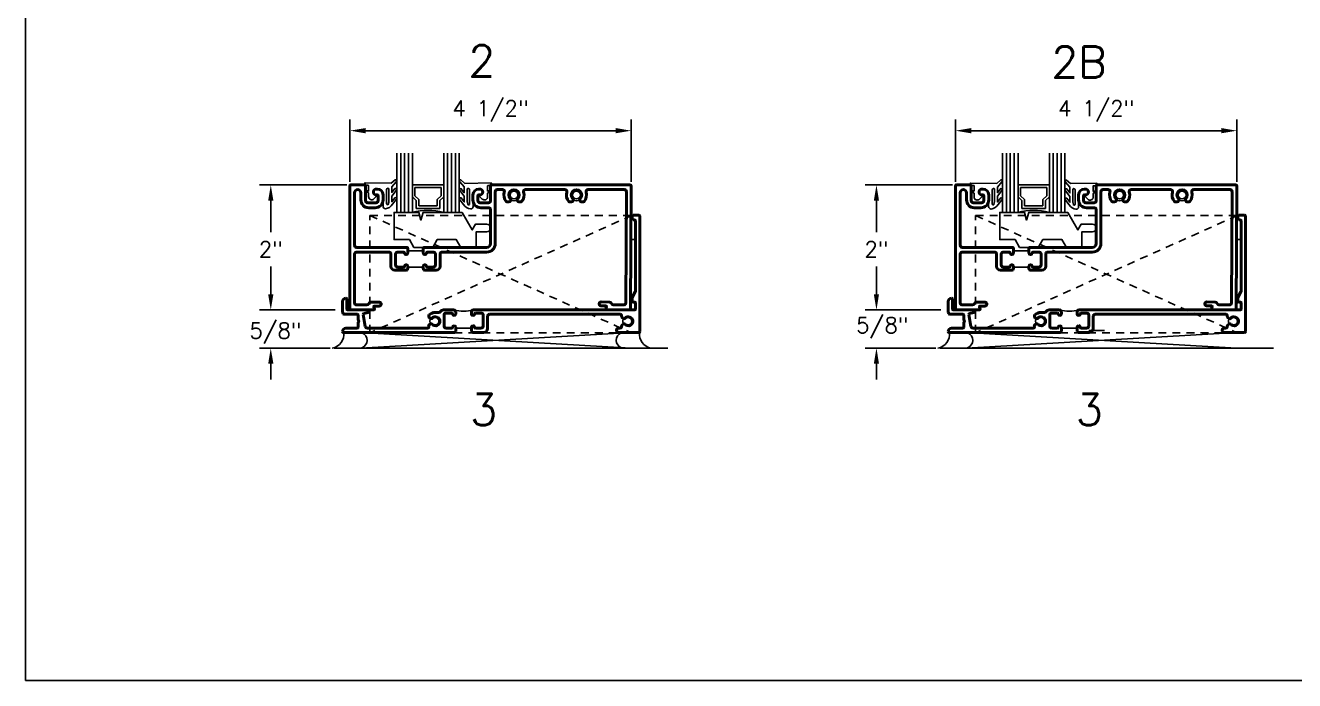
# Model space of a CAD drawing. Header units: inches. Extents: x -1.3 to 32.6, y -0.2 to 43.7.
# Drawn here: x -1.32 to 18.99, y -0.16 to 10.33 of the extents above; entities that cross this region are included whole.
import ezdxf

# ---------------------------------------------------------------- set-up
doc = ezdxf.new("R2010")
doc.units = ezdxf.units.IN
doc.header["$MEASUREMENT"] = 0
doc.linetypes.add('HIDDEN2', pattern=[0.1875, 0.125, -0.0625])
for name, color, linetype in [('R-ANNO-DIMS', 3, 'Continuous'), ('R-ANNO-TEXT', 6, 'Continuous'), ('R-SWTS-DET1', 1, 'Continuous'), ('R-SWTS-DET3', 5, 'Continuous'), ('R-SWTS-OTLN', 2, 'Continuous')]:
    doc.layers.add(name, color=color, linetype=linetype)
doc.styles.add('SWTSTEXT', font='romans.shx')
doc.dimstyles.new('SWTSARCH', dxfattribs={"dimtxt": 0.25, "dimasz": 0.25, "dimexe": 0.179688, "dimexo": 0.0625, "dimgap": 0.125, "dimtad": 1, "dimtih": 1, "dimtoh": 1, "dimdec": 4, "dimzin": 4, "dimdsep": 46, "dimlunit": 4, "dimtxsty": 'SWTSTEXT', "dimcen": 0.1875, "dimdle": 0.179688, "dimclrd": 256, "dimclre": 256, "dimclrt": 256, "dimazin": 2, "dimtfac": 1, "dimtdec": 4, "dimtofl": 0, "dimtmove": 0, "dimatfit": 3, "dimfxl": 1, "dimfrac": 2, "dimtolj": 1, "dimtzin": 4, "dimlwd": -1, "dimlwe": -1, "dimarcsym": 0})

# ---------------------------------------------------------------- blocks, each defined once
blk = doc.blocks.new('*D20')
at = {"layer": 'Defpoints', "color": 0, "transparency": 16777216}
for p in [(18.061, 8.642), (13.561, 7.758), (18.061, 7.758)]:
    blk.add_point(p, dxfattribs=at)
at = {"layer": 'R-ANNO-DIMS', "transparency": 16777216}
for p, q in [((13.561, 7.821), (13.561, 8.822)), ((18.061, 7.821), (18.061, 8.822)), ((13.811, 8.642), (17.811, 8.642))]:
    blk.add_line(p, q, dxfattribs=at)
for points in [[(13.811, 8.684), (13.811, 8.6), (13.561, 8.642)], [(17.811, 8.684), (17.811, 8.6), (18.061, 8.642)]]:
    blk.add_solid(points, dxfattribs=at)
at = {"layer": 'R-ANNO-DIMS', "transparency": 16777216, "insert": (15.811, 8.958), "char_height": 0.25, "attachment_point": 5, "style": 'SWTSTEXT'}
blk.add_mtext('\\A1;4 1/2"', dxfattribs=at)
blk = doc.blocks.new('*D21')
at = {"layer": 'Defpoints', "color": 0, "transparency": 16777216}
for p in [(12.295, 7.773), (13.576, 7.773), (13.388, 5.773)]:
    blk.add_point(p, dxfattribs=at)
at = {"layer": 'R-ANNO-DIMS', "transparency": 16777216}
for p, q in [((13.514, 7.773), (12.115, 7.773)), ((12.295, 7.523), (12.295, 7.019)), ((12.295, 6.023), (12.295, 6.471)), ((13.325, 5.773), (12.115, 5.773))]:
    blk.add_line(p, q, dxfattribs=at)
for points in [[(12.253, 7.523), (12.336, 7.523), (12.295, 7.773)], [(12.253, 6.023), (12.336, 6.023), (12.295, 5.773)]]:
    blk.add_solid(points, dxfattribs=at)
at = {"layer": 'R-ANNO-DIMS', "transparency": 16777216, "insert": (12.295, 6.745), "char_height": 0.25, "attachment_point": 5, "style": 'SWTSTEXT'}
blk.add_mtext('\\A1;2"', dxfattribs=at)
blk = doc.blocks.new('*D24')
at = {"layer": 'Defpoints', "color": 0, "transparency": 16777216}
for p in [(12.295, 5.773), (13.388, 5.773), (13.309, 5.163)]:
    blk.add_point(p, dxfattribs=at)
at = {"layer": 'R-ANNO-DIMS', "transparency": 16777216}
for p, q in [((12.295, 6.023), (12.295, 6.273)), ((13.325, 5.773), (12.115, 5.773)), ((13.246, 5.163), (12.115, 5.163)), ((12.295, 4.913), (12.295, 4.663))]:
    blk.add_line(p, q, dxfattribs=at)
for points in [[(12.253, 6.023), (12.336, 6.023), (12.295, 5.773)], [(12.253, 4.913), (12.336, 4.913), (12.295, 5.163)]]:
    blk.add_solid(points, dxfattribs=at)
at = {"layer": 'R-ANNO-DIMS', "transparency": 16777216, "insert": (12.389, 5.487), "char_height": 0.25, "attachment_point": 5, "style": 'SWTSTEXT'}
blk.add_mtext('\\A1;5/8"', dxfattribs=at)
blk = doc.blocks.new('*D22')
at = {"layer": 'Defpoints', "color": 0, "transparency": 16777216}
for p in [(8.37, 8.642), (3.87, 7.758), (8.37, 7.758)]:
    blk.add_point(p, dxfattribs=at)
at = {"layer": 'R-ANNO-DIMS', "transparency": 16777216}
for p, q in [((3.87, 7.821), (3.87, 8.822)), ((8.37, 7.821), (8.37, 8.822)), ((4.12, 8.642), (8.12, 8.642))]:
    blk.add_line(p, q, dxfattribs=at)
for points in [[(4.12, 8.684), (4.12, 8.6), (3.87, 8.642)], [(8.12, 8.684), (8.12, 8.6), (8.37, 8.642)]]:
    blk.add_solid(points, dxfattribs=at)
at = {"layer": 'R-ANNO-DIMS', "transparency": 16777216, "insert": (6.12, 8.958), "char_height": 0.25, "attachment_point": 5, "style": 'SWTSTEXT'}
blk.add_mtext('\\A1;4 1/2"', dxfattribs=at)
blk = doc.blocks.new('*D23')
at = {"layer": 'Defpoints', "color": 0, "transparency": 16777216}
for p in [(2.603, 7.773), (3.885, 7.773), (3.696, 5.773)]:
    blk.add_point(p, dxfattribs=at)
at = {"layer": 'R-ANNO-DIMS', "transparency": 16777216}
for p, q in [((3.822, 7.773), (2.424, 7.773)), ((2.603, 7.523), (2.603, 7.019)), ((2.603, 6.023), (2.603, 6.471)), ((3.634, 5.773), (2.424, 5.773))]:
    blk.add_line(p, q, dxfattribs=at)
for points in [[(2.562, 7.523), (2.645, 7.523), (2.603, 7.773)], [(2.562, 6.023), (2.645, 6.023), (2.603, 5.773)]]:
    blk.add_solid(points, dxfattribs=at)
at = {"layer": 'R-ANNO-DIMS', "transparency": 16777216, "insert": (2.603, 6.745), "char_height": 0.25, "attachment_point": 5, "style": 'SWTSTEXT'}
blk.add_mtext('\\A1;2"', dxfattribs=at)
blk = doc.blocks.new('*D25')
at = {"layer": 'Defpoints', "color": 0, "transparency": 16777216}
for p in [(2.603, 5.773), (3.696, 5.773), (3.617, 5.163)]:
    blk.add_point(p, dxfattribs=at)
at = {"layer": 'R-ANNO-DIMS', "transparency": 16777216}
for p, q in [((2.603, 6.023), (2.603, 6.273)), ((3.634, 5.773), (2.424, 5.773)), ((3.555, 5.163), (2.424, 5.163)), ((2.603, 4.913), (2.603, 4.663))]:
    blk.add_line(p, q, dxfattribs=at)
for points in [[(2.562, 6.023), (2.645, 6.023), (2.603, 5.773)], [(2.562, 4.913), (2.645, 4.913), (2.603, 5.163)]]:
    blk.add_solid(points, dxfattribs=at)
at = {"layer": 'R-ANNO-DIMS', "transparency": 16777216, "insert": (2.678, 5.401), "char_height": 0.25, "attachment_point": 5, "style": 'SWTSTEXT'}
blk.add_mtext('\\A1;5/8"', dxfattribs=at)

msp = doc.modelspace()

# ---------------------------------------------------------------- linework, layer by layer
at = {"layer": 'R-SWTS-DET1'}
for p, q in [((4.61999, 8.2831), (4.61998, 7.33528)), ((4.68249, 8.2831), (4.68248, 7.33528)), ((4.74499, 8.2831), (4.74498, 7.33528)), ((4.80749, 8.2831), (4.80748, 7.33528)), ((4.86999, 8.2831), (4.86998, 7.33528)), ((5.36999, 8.2831), (5.36998, 7.33527)), ((5.43249, 8.2831), (5.43248, 7.33527)), ((5.49499, 8.2831), (5.49498, 7.33527)), ((5.55749, 8.2831), (5.55748, 7.33526)), ((5.61999, 8.2831), (5.61998, 7.33526)), ((14.31142, 8.2831), (14.31141, 7.33528)), ((14.37392, 8.2831), (14.37391, 7.33528)), ((14.43642, 8.2831), (14.43641, 7.33528)), ((14.49892, 8.2831), (14.49891, 7.33528)), ((14.56142, 8.2831), (14.56141, 7.33528)), ((15.06142, 8.2831), (15.06141, 7.33527)), ((15.12392, 8.2831), (15.12391, 7.33527)), ((15.18642, 8.2831), (15.18641, 7.33527)), ((15.24892, 8.2831), (15.24891, 7.33526)), ((15.31142, 8.2831), (15.31141, 7.33526)), ((4.86999, 7.77328), (5.36999, 7.77327)), ((4.90999, 7.60184), (4.90999, 7.73328)), ((4.90999, 7.73328), (5.32999, 7.73327)), ((5.32999, 7.73327), (5.32999, 7.60184)), ((14.56142, 7.77328), (15.06142, 7.77327)), ((14.60142, 7.60184), (14.60142, 7.73328)), ((14.60142, 7.73328), (15.02142, 7.73327)), ((15.02142, 7.73327), (15.02142, 7.60184)), ((4.93199, 7.52327), (4.86999, 7.58528)), ((4.97199, 7.53984), (4.90999, 7.60184)), ((4.93198, 7.39827), (4.93199, 7.52327)), ((4.97199, 7.43827), (4.97199, 7.53984)), ((5.32999, 7.60184), (5.26799, 7.53984)), ((5.26799, 7.43827), (5.26799, 7.53984)), ((5.30799, 7.52327), (5.30798, 7.39827)), ((5.30799, 7.52327), (5.36999, 7.58527)), ((14.62342, 7.52327), (14.56142, 7.58528)), ((14.66342, 7.53984), (14.60142, 7.60184)), ((14.62341, 7.39827), (14.62342, 7.52327)), ((14.66342, 7.43827), (14.66342, 7.53984)), ((15.02142, 7.60184), (14.95942, 7.53984)), ((14.95942, 7.43827), (14.95942, 7.53984)), ((14.99942, 7.52327), (14.99941, 7.39827)), ((14.99942, 7.52327), (15.06142, 7.58527)), ((4.61998, 7.33528), (4.86998, 7.33528)), ((5.30798, 7.39827), (4.93198, 7.39827)), ((5.26799, 7.43827), (4.97199, 7.43827)), ((5.61998, 7.33526), (5.36998, 7.33527)), ((14.31141, 7.33528), (14.56141, 7.33528)), ((14.99941, 7.39827), (14.62341, 7.39827)), ((14.95942, 7.43827), (14.66342, 7.43827)), ((15.31141, 7.33526), (15.06141, 7.33527)), ((15.69262, 5.44531), (15.94262, 5.44531))]:
    msp.add_line(p, q, dxfattribs=at)
at = {"layer": 'R-SWTS-DET1', "lineweight": 50}
for p, q in [((8.38419, 7.26831), (8.38419, 7.23796)), ((8.49419, 7.28831), (8.40419, 7.28831)), ((8.40419, 7.21796), (8.41919, 7.21796)), ((8.43919, 7.19796), (8.43919, 6.07093)), ((8.50919, 5.42831), (8.50919, 7.27331)), ((18.07562, 7.26831), (18.07562, 7.23796)), ((18.18562, 7.28831), (18.09562, 7.28831)), ((18.09562, 7.21796), (18.11062, 7.21796)), ((18.13062, 7.19796), (18.13062, 6.07093)), ((18.20062, 5.42831), (18.20062, 7.27331)), ((3.75166, 5.90631), (3.75166, 5.73831)), ((3.82166, 5.78831), (3.82166, 5.94631)), ((8.38419, 5.96495), (8.38419, 5.91531)), ((8.43651, 6.06093), (8.38687, 5.97495)), ((8.39919, 5.90031), (8.42419, 5.90031)), ((13.44309, 5.90631), (13.44309, 5.73831)), ((13.51309, 5.78831), (13.51309, 5.94631)), ((18.07562, 5.96495), (18.07562, 5.91531)), ((18.12794, 6.06093), (18.0783, 5.97495)), ((18.09062, 5.90031), (18.11562, 5.90031)), ((3.78666, 5.70331), (3.98666, 5.70331)), ((4.15912, 5.77331), (3.83666, 5.77331)), ((4.00166, 5.68831), (4.00166, 5.61567)), ((4.11263, 5.50962), (4.08351, 5.6998)), ((4.0947, 5.71662), (4.16396, 5.73391)), ((5.29723, 5.73326), (5.23569, 5.73326)), ((5.53269, 5.77331), (5.36769, 5.77331)), ((5.37569, 5.51431), (5.37569, 5.69231)), ((5.40669, 5.72331), (5.49869, 5.72331)), ((5.56369, 5.70831), (5.56369, 5.74231)), ((5.81369, 5.74231), (5.81369, 5.70831)), ((8.42419, 5.77331), (5.84469, 5.77331)), ((5.87869, 5.72331), (5.97069, 5.72331)), ((6.00169, 5.69231), (6.00169, 5.51431)), ((6.10269, 5.70331), (8.19703, 5.70331)), ((8.43919, 5.88531), (8.43919, 5.78831)), ((13.47809, 5.70331), (13.67809, 5.70331)), ((13.85055, 5.77331), (13.52809, 5.77331)), ((13.69309, 5.68831), (13.69309, 5.61567)), ((13.80406, 5.50962), (13.77494, 5.6998)), ((13.78613, 5.71662), (13.85539, 5.73391)), ((14.98866, 5.73326), (14.92712, 5.73326)), ((15.22412, 5.77331), (15.05912, 5.77331)), ((15.06712, 5.51431), (15.06712, 5.69231)), ((15.09812, 5.72331), (15.19012, 5.72331)), ((15.25512, 5.70831), (15.25512, 5.74231)), ((15.50512, 5.74231), (15.50512, 5.70831)), ((18.11562, 5.77331), (15.53612, 5.77331)), ((15.57012, 5.72331), (15.66212, 5.72331)), ((15.69312, 5.69231), (15.69312, 5.51431)), ((15.79412, 5.70331), (17.88846, 5.70331)), ((18.13062, 5.88531), (18.13062, 5.78831)), ((4.00166, 5.57089), (4.00166, 5.49831)), ((4.00726, 5.5827), (4.00605, 5.58149)), ((5.16314, 5.55154), (5.14305, 5.53994)), ((5.14305, 5.53994), (5.14513, 5.54124)), ((5.14535, 5.64565), (5.16337, 5.63525)), ((5.56369, 5.48331), (5.56369, 5.49831)), ((5.81369, 5.49831), (5.81369, 5.48331)), ((6.07169, 5.47531), (6.07169, 5.67231)), ((8.24913, 5.55139), (8.23108, 5.54097)), ((8.23134, 5.6455), (8.24936, 5.6351)), ((13.69309, 5.57089), (13.69309, 5.49831)), ((13.69869, 5.5827), (13.69748, 5.58149)), ((14.85457, 5.55154), (14.83448, 5.53994)), ((14.83448, 5.53994), (14.83656, 5.54124)), ((14.83677, 5.64565), (14.8548, 5.63525)), ((15.25512, 5.48331), (15.25512, 5.49831)), ((15.50512, 5.49831), (15.50512, 5.48331)), ((15.76312, 5.47531), (15.76312, 5.67231)), ((17.94056, 5.55139), (17.92251, 5.54097)), ((17.92277, 5.6455), (17.94079, 5.6351)), ((3.75166, 5.42831), (3.75166, 5.42831)), ((3.76666, 5.41331), (5.54869, 5.41331)), ((3.98666, 5.48331), (3.80666, 5.48331)), ((5.11739, 5.48331), (4.14327, 5.48331)), ((5.49869, 5.48331), (5.40669, 5.48331)), ((5.54869, 5.41331), (5.56369, 5.42831)), ((5.56369, 5.42831), (5.56369, 5.48331)), ((5.81369, 5.48331), (5.81369, 5.42831)), ((5.81369, 5.42831), (5.82869, 5.41331)), ((5.82869, 5.41331), (6.00969, 5.41331)), ((5.97069, 5.48331), (5.87869, 5.48331)), ((8.19673, 5.48331), (8.16919, 5.48331)), ((8.16919, 5.41331), (8.49419, 5.41331)), ((13.44309, 5.42831), (13.44309, 5.42831)), ((13.45809, 5.41331), (15.24012, 5.41331)), ((13.67809, 5.48331), (13.49809, 5.48331)), ((14.80882, 5.48331), (13.8347, 5.48331)), ((15.19012, 5.48331), (15.09812, 5.48331)), ((15.24012, 5.41331), (15.25512, 5.42831)), ((15.25512, 5.42831), (15.25512, 5.48331)), ((15.50512, 5.48331), (15.50512, 5.42831)), ((15.50512, 5.42831), (15.52012, 5.41331)), ((15.52012, 5.41331), (15.70112, 5.41331)), ((15.66212, 5.48331), (15.57012, 5.48331)), ((17.88816, 5.48331), (17.86062, 5.48331)), ((17.86062, 5.41331), (18.18562, 5.41331))]:
    msp.add_line(p, q, dxfattribs=at)
for points in [[(4.14273, 5.85331, 0.33501282), (4.17254, 5.87581, -0.33501282), (4.20236, 5.89831), (4.33873, 5.89831, -1), (4.33873, 5.83631), (4.26534, 5.83631, 0.57735027), (4.25235, 5.81381), (4.26274, 5.79581, -0.57735027), (4.24975, 5.77331), (3.88473, 5.77331, -0.41421356), (3.86973, 5.78831), (3.86973, 7.75827, -0.41421356), (3.88473, 7.77327), (4.10473, 7.77327, -0.41421356), (4.11973, 7.75827), (4.11973, 7.52027, 0.41421356), (4.15073, 7.48927), (4.28973, 7.48927, 0.41421356), (4.32073, 7.52027), (4.32073, 7.59927, 0.41421356), (4.30573, 7.61427), (4.29123, 7.61427, -1), (4.29123, 7.70727), (4.30773, 7.70727), (4.30773, 7.70727, -0.41421325), (4.40073, 7.61427), (4.40073, 7.53427, -0.41421356), (4.27573, 7.40927), (4.16973, 7.40927, -0.41421356), (4.04473, 7.53427), (4.04473, 7.64827, 1), (3.94473, 7.64827), (3.94473, 6.80427, 0.41421356), (3.97573, 6.77327), (4.78415, 6.77327), (4.79415, 6.76327), (4.79415, 6.68327, -0.41421356), (4.76915, 6.65827, -0.41421356), (4.74415, 6.68327, 0.41421356), (4.72915, 6.69827), (4.63215, 6.69827, 0.41421356), (4.60115, 6.66727), (4.60115, 6.48927, 0.41421356), (4.63215, 6.45827), (4.72915, 6.45827, 0.41421356), (4.74415, 6.47327, -0.41421356), (4.76915, 6.49827, -0.41421356), (4.79415, 6.47327), (4.79415, 6.43927, -0.41421356), (4.76315, 6.40827), (4.58815, 6.40827, -0.41421356), (4.52615, 6.47027), (4.52615, 6.66702, 0.41421356), (4.4949, 6.69827), (3.97573, 6.69827, 0.41421356), (3.94473, 6.66727), (3.94473, 5.88431, 0.41421356), (3.97573, 5.85331)], [(8.28319, 5.88481), (8.29408, 7.66708, 0.41600388), (8.26308, 7.69827), (7.67869, 7.69827, 0.50210618), (7.64898, 7.65839, -0.25268827), (7.61792, 7.50861, -0.22133565), (7.60645, 7.50327), (7.57511, 7.50327, -0.66277172), (7.55286, 7.55586, 2.36394486), (7.4366, 7.55586, -0.66277172), (7.41436, 7.50327), (7.38302, 7.50327, -0.22133565), (7.37154, 7.50861, -0.25268827), (7.34048, 7.65839, 0.50210618), (7.31078, 7.69827), (6.67869, 7.69827, 0.50210618), (6.64898, 7.65839, -0.25268827), (6.61792, 7.50861, -0.22133565), (6.60645, 7.50327), (6.57511, 7.50327, -0.66277172), (6.55286, 7.55586, 2.36394486), (6.4366, 7.55586, -0.66277172), (6.41436, 7.50327), (6.38302, 7.50327, -0.22133565), (6.37154, 7.50861, -0.25268827), (6.34048, 7.65839, 0.50210618), (6.31078, 7.69827), (6.22573, 7.69827, 0.41421356), (6.19473, 7.66727), (6.19473, 6.83527, -0.41421356), (6.05773, 6.69827), (5.3434, 6.69827, 0.41421356), (5.31215, 6.66702), (5.31215, 6.47027, -0.41421356), (5.25015, 6.40827), (5.07515, 6.40827, -0.41421356), (5.04415, 6.43927), (5.04415, 6.47327, -0.41421356), (5.06915, 6.49827, -0.41421356), (5.09415, 6.47327, 0.41421356), (5.10915, 6.45827), (5.20615, 6.45827, 0.41421356), (5.23715, 6.48927), (5.23715, 6.66727, 0.41421356), (5.20615, 6.69827), (5.10915, 6.69827, 0.41421356), (5.09415, 6.68327, -0.41421356), (5.06915, 6.65827, -0.41421356), (5.04415, 6.68327), (5.04415, 6.68327), (5.04415, 6.76327), (5.05415, 6.77327), (6.05773, 6.77327, 0.41421356), (6.11973, 6.83527), (6.11973, 7.37827, 0.41421356), (6.08873, 7.40927), (5.96373, 7.40927, -0.41421363), (5.83873, 7.53427), (5.83873, 7.61427, -0.41421325), (5.93173, 7.70727), (5.94823, 7.70727, -1), (5.94823, 7.61427), (5.93373, 7.61427, 0.41420363), (5.91873, 7.59927), (5.91873, 7.52027, 0.41421356), (5.94973, 7.48927), (6.08873, 7.48927, 0.41421356), (6.11973, 7.52027), (6.11973, 7.75827, -0.41421356), (6.13473, 7.77327), (8.35464, 7.77327, -0.41600504), (8.36964, 7.75817), (8.3576, 5.78835, -0.4142124), (8.34251, 5.77344), (7.97749, 5.77567, -0.57735027), (7.96464, 5.79825), (7.97514, 5.81619, 0.57735027), (7.96229, 5.83876), (7.8889, 5.83921, -1), (7.88928, 5.90121), (8.02565, 5.90038, -0.33501282), (8.05533, 5.8777, 0.33501282), (8.085, 5.85502), (8.252, 5.85399, 0.41421356)], [(13.83416, 5.85331, 0.33501282), (13.86397, 5.87581, -0.33501282), (13.89378, 5.89831), (14.03016, 5.89831, -1), (14.03016, 5.83631), (13.95677, 5.83631, 0.57735027), (13.94378, 5.81381), (13.95417, 5.79581, -0.57735027), (13.94118, 5.77331), (13.57616, 5.77331, -0.41421356), (13.56116, 5.78831), (13.56116, 7.75827, -0.41421356), (13.57616, 7.77327), (13.79616, 7.77327, -0.41421356), (13.81116, 7.75827), (13.81116, 7.52027, 0.41421356), (13.84216, 7.48927), (13.98116, 7.48927, 0.41421356), (14.01216, 7.52027), (14.01216, 7.59927, 0.41421356), (13.99716, 7.61427), (13.98266, 7.61427, -1), (13.98266, 7.70727), (13.99916, 7.70727), (13.99916, 7.70727, -0.41421325), (14.09216, 7.61427), (14.09216, 7.53427, -0.41421356), (13.96716, 7.40927), (13.86116, 7.40927, -0.41421356), (13.73616, 7.53427), (13.73616, 7.64827, 1), (13.63616, 7.64827), (13.63616, 6.80427, 0.41421356), (13.66716, 6.77327), (14.47558, 6.77327), (14.48558, 6.76327), (14.48558, 6.68327, -0.41421356), (14.46058, 6.65827, -0.41421356), (14.43558, 6.68327, 0.41421356), (14.42058, 6.69827), (14.32358, 6.69827, 0.41421356), (14.29258, 6.66727), (14.29258, 6.48927, 0.41421356), (14.32358, 6.45827), (14.42058, 6.45827, 0.41421356), (14.43558, 6.47327, -0.41421356), (14.46058, 6.49827, -0.41421356), (14.48558, 6.47327), (14.48558, 6.43927, -0.41421356), (14.45458, 6.40827), (14.27958, 6.40827, -0.41421356), (14.21758, 6.47027), (14.21758, 6.66702, 0.41421356), (14.18633, 6.69827), (13.66716, 6.69827, 0.41421356), (13.63616, 6.66727), (13.63616, 5.88431, 0.41421356), (13.66716, 5.85331)], [(17.97462, 5.88481), (17.98551, 7.66708, 0.41600388), (17.95451, 7.69827), (17.37011, 7.69827, 0.50210618), (17.34041, 7.65839, -0.25268827), (17.30935, 7.50861, -0.22133565), (17.29788, 7.50327), (17.26654, 7.50327, -0.66277172), (17.24429, 7.55586, 2.36394486), (17.12803, 7.55586, -0.66277172), (17.10579, 7.50327), (17.07445, 7.50327, -0.22133565), (17.06297, 7.50861, -0.25268827), (17.03191, 7.65839, 0.50210618), (17.00221, 7.69827), (16.37011, 7.69827, 0.50210618), (16.34041, 7.65839, -0.25268827), (16.30935, 7.50861, -0.22133565), (16.29788, 7.50327), (16.26654, 7.50327, -0.66277172), (16.24429, 7.55586, 2.36394486), (16.12803, 7.55586, -0.66277172), (16.10579, 7.50327), (16.07445, 7.50327, -0.22133565), (16.06297, 7.50861, -0.25268827), (16.03191, 7.65839, 0.50210618), (16.00221, 7.69827), (15.91716, 7.69827, 0.41421356), (15.88616, 7.66727), (15.88616, 6.83527, -0.41421356), (15.74916, 6.69827), (15.03483, 6.69827, 0.41421356), (15.00358, 6.66702), (15.00358, 6.47027, -0.41421356), (14.94158, 6.40827), (14.76658, 6.40827, -0.41421356), (14.73558, 6.43927), (14.73558, 6.47327, -0.41421356), (14.76058, 6.49827, -0.41421356), (14.78558, 6.47327, 0.41421356), (14.80058, 6.45827), (14.89758, 6.45827, 0.41421356), (14.92858, 6.48927), (14.92858, 6.66727, 0.41421356), (14.89758, 6.69827), (14.80058, 6.69827, 0.41421356), (14.78558, 6.68327, -0.41421356), (14.76058, 6.65827, -0.41421356), (14.73558, 6.68327), (14.73558, 6.68327), (14.73558, 6.76327), (14.74558, 6.77327), (15.74916, 6.77327, 0.41421356), (15.81116, 6.83527), (15.81116, 7.37827, 0.41421356), (15.78016, 7.40927), (15.65516, 7.40927, -0.41421363), (15.53016, 7.53427), (15.53016, 7.61427, -0.41421325), (15.62316, 7.70727), (15.63966, 7.70727, -1), (15.63966, 7.61427), (15.62516, 7.61427, 0.41420363), (15.61016, 7.59927), (15.61016, 7.52027, 0.41421356), (15.64116, 7.48927), (15.78016, 7.48927, 0.41421356), (15.81116, 7.52027), (15.81116, 7.75827, -0.41421356), (15.82616, 7.77327), (18.04607, 7.77327, -0.41600504), (18.06107, 7.75817), (18.04903, 5.78835, -0.4142124), (18.03394, 5.77344), (17.66892, 5.77567, -0.57735027), (17.65607, 5.79825), (17.66657, 5.81619, 0.57735027), (17.65372, 5.83876), (17.58033, 5.83921, -1), (17.58071, 5.90121), (17.71708, 5.90038, -0.33501282), (17.74676, 5.8777, 0.33501282), (17.77643, 5.85502), (17.94343, 5.85399, 0.41421356)]]:
    msp.add_lwpolyline(points, format="xyb", close=True, dxfattribs=at)
at = {"layer": 'R-SWTS-DET1'}
for points in [[(4.28037, 7.61609), (4.29436, 7.61609, -0.66817864), (4.30143, 7.59901), (4.25317, 7.55075, -0.66817864), (4.16781, 7.58611), (4.16781, 7.64496), (4.12818, 7.6731, -0.83632342), (4.13488, 7.68735), (4.16781, 7.67852), (4.16781, 7.7624, 0.41421356), (4.16181, 7.7684), (4.11181, 7.7684, -0.41421356), (4.10581, 7.7744), (4.10581, 7.8024, -0.41421356), (4.11181, 7.8084), (4.53028, 7.80148, 0.16303788), (4.53028, 7.80148), (4.5942, 7.85783, -0.88665765), (4.60961, 7.82575), (4.54034, 7.74405), (4.54034, 7.65294), (4.58981, 7.71679, -0.94851347), (4.61002, 7.68724), (4.54034, 7.59671), (4.54034, 7.50489), (4.58957, 7.56794, -0.95875473), (4.61129, 7.53946), (4.55203, 7.46386, -0.22622008), (4.44011, 7.39209, -0.41421356), (4.40011, 7.43209), (4.40011, 7.63209, 0.41421356), (4.32011, 7.71209), (4.28177, 7.71209, 0.38887873), (4.24192, 7.67557), (4.24052, 7.65957, 0.44001053)], [(5.96024, 7.61312), (5.94624, 7.61312, 0.66817864), (5.93917, 7.59605), (5.98743, 7.54779, 0.66817864), (6.07279, 7.58314), (6.07279, 7.64199), (6.11242, 7.67013, 0.83632342), (6.10572, 7.68438), (6.07279, 7.67556), (6.07279, 7.75943, -0.41421356), (6.07879, 7.76543), (6.12879, 7.76543, 0.41421356), (6.13479, 7.77143), (6.13479, 7.79943, 0.41421356), (6.12879, 7.80543), (5.71033, 7.79852, -0.16303788), (5.71033, 7.79852), (5.64641, 7.85486, 0.88665765), (5.63099, 7.82278), (5.70026, 7.74108), (5.70026, 7.64998), (5.6508, 7.71383, 0.94851347), (5.63059, 7.68428), (5.70026, 7.59374), (5.70026, 7.50193), (5.65103, 7.56498, 0.95875473), (5.62932, 7.53649), (5.68857, 7.46089, 0.22622008), (5.80049, 7.38912, 0.41421356), (5.84049, 7.42912), (5.84049, 7.62912, -0.41421356), (5.92049, 7.70912), (5.95884, 7.70912, -0.38887873), (5.99869, 7.67261), (6.00009, 7.65661, -0.44001053)], [(13.97038, 7.61186), (13.98437, 7.61186, -0.66817864), (13.99144, 7.59479), (13.94318, 7.54653, -0.66817864), (13.85783, 7.58188), (13.85783, 7.64073), (13.81819, 7.66887, -0.83632342), (13.82489, 7.68313), (13.85783, 7.6743), (13.85783, 7.75817, 0.41421356), (13.85183, 7.76417), (13.80183, 7.76417, -0.41421356), (13.79583, 7.77017), (13.79583, 7.79817, -0.41421356), (13.80183, 7.80417), (14.22029, 7.79726, 0.16303788), (14.22029, 7.79726), (14.28421, 7.8536, -0.88665765), (14.29962, 7.82152), (14.23035, 7.73982), (14.23035, 7.64872), (14.27982, 7.71257, -0.94851347), (14.30003, 7.68302), (14.23035, 7.59248), (14.23035, 7.50067), (14.27958, 7.56372, -0.95875473), (14.3013, 7.53524), (14.24204, 7.45963, -0.22622008), (14.13013, 7.38786, -0.41421356), (14.09013, 7.42786), (14.09013, 7.62786, 0.41421356), (14.01013, 7.70786), (13.97178, 7.70786, 0.38887873), (13.93193, 7.67135), (13.93053, 7.65535, 0.44001053)], [(15.65025, 7.6089), (15.63625, 7.6089, 0.66817864), (15.62918, 7.59183), (15.67745, 7.54357, 0.66817864), (15.7628, 7.57892), (15.7628, 7.63777), (15.80244, 7.66591, 0.83632342), (15.79573, 7.68016), (15.7628, 7.67134), (15.7628, 7.75521, -0.41421356), (15.7688, 7.76121), (15.8188, 7.76121, 0.41421356), (15.8248, 7.76721), (15.8248, 7.79521, 0.41421356), (15.8188, 7.80121), (15.40034, 7.7943, -0.16303788), (15.40034, 7.7943), (15.33642, 7.85064, 0.88665765), (15.32101, 7.81856), (15.39028, 7.73686), (15.39028, 7.64576), (15.34081, 7.70961, 0.94851347), (15.3206, 7.68006), (15.39028, 7.58952), (15.39028, 7.49771), (15.34105, 7.56075, 0.95875473), (15.31933, 7.53227), (15.37858, 7.45667, 0.22622008), (15.4905, 7.3849, 0.41421356), (15.5305, 7.4249), (15.5305, 7.6249, -0.41421356), (15.6105, 7.7049), (15.64885, 7.7049, -0.38887873), (15.6887, 7.66839), (15.6901, 7.65239, -0.44001053)], [(5.26598, 6.89827), (5.19381, 6.77327), (4.89412, 6.77327), (4.82195, 6.89827), (4.576, 6.89827), (4.576, 7.33527), (4.97232, 7.33527), (5.00581, 7.21027), (5.0393, 7.33527), (5.66344, 7.33527), (5.82611, 7.05352), (5.88024, 7.14727), (6.05773, 7.14727, -0.41421356), (6.11973, 7.08527), (6.11973, 7.08427, -0.41421356), (6.05773, 7.02227), (5.8885, 7.02227), (5.8885, 6.77327), (5.64381, 6.77327), (5.57164, 6.89827)], [(14.95741, 6.89827), (14.88524, 6.77327), (14.58555, 6.77327), (14.51338, 6.89827), (14.26743, 6.89827), (14.26743, 7.33527), (14.66375, 7.33527), (14.69724, 7.21027), (14.73073, 7.33527), (15.35487, 7.33527), (15.51754, 7.05352), (15.57167, 7.14727), (15.74916, 7.14727, -0.41421356), (15.81116, 7.08527), (15.81116, 7.08427, -0.41421356), (15.74916, 7.02227), (15.57993, 7.02227), (15.57993, 6.77327), (15.33524, 6.77327), (15.26307, 6.89827)]]:
    msp.add_lwpolyline(points, format="xyb", close=True, dxfattribs=at)
at = {"layer": 'R-SWTS-DET1', "lineweight": 25}
for points in [[(4.46979, 7.71717, 0.37231182), (4.45696, 7.70232), (4.45696, 7.47209, 0.66817864), (4.48257, 7.46148), (4.4905, 7.4954, 0.19891237), (4.49489, 7.506), (4.49489, 7.70728, 0.45739472), (4.47772, 7.72213)], [(5.77081, 7.7142, -0.37231182), (5.78364, 7.69936), (5.78364, 7.46912, -0.66817864), (5.75803, 7.45852), (5.75011, 7.49243, -0.19891237), (5.74571, 7.50304), (5.74571, 7.70432, -0.45739472), (5.76288, 7.71916)], [(14.15981, 7.71294, 0.37231182), (14.14698, 7.6981), (14.14698, 7.46786, 0.66817864), (14.17258, 7.45726), (14.18051, 7.49117, 0.19891237), (14.1849, 7.50178), (14.1849, 7.70306, 0.45739472), (14.16773, 7.7179)], [(15.46082, 7.70998, -0.37231182), (15.47365, 7.69514), (15.47365, 7.4649, -0.66817864), (15.44805, 7.45429), (15.44012, 7.48821, -0.19891237), (15.43573, 7.49882), (15.43573, 7.7001, -0.45739472), (15.4529, 7.71494)]]:
    msp.add_lwpolyline(points, format="xyb", close=True, dxfattribs=at)
at = {"layer": 'R-SWTS-DET1'}
for centre, radius in [((6.49473, 7.61227), 0.094), ((6.49473, 7.61227), 0.0625), ((7.49473, 7.61227), 0.094), ((7.49473, 7.61227), 0.0625)]:
    msp.add_circle(centre, radius, dxfattribs=at)
for centre in [(5.11997, 6.33698), (14.8114, 6.33698)]:
    msp.add_arc(centre, 1.02912, 75.939707, 104.058374, dxfattribs=at)
at = {"layer": 'R-SWTS-DET1', "lineweight": 50}
for centre, radius, start, end in [((8.40419, 7.26831), 0.02, 90, 180), ((8.40419, 7.23796), 0.02, 180, 270), ((8.41919, 7.19796), 0.02, 0, 90), ((8.49419, 7.27331), 0.015, 0, 90), ((18.09562, 7.26831), 0.02, 90, 180), ((18.09562, 7.23796), 0.02, 180, 270), ((18.11062, 7.19796), 0.02, 0, 90), ((18.18562, 7.27331), 0.015, 0, 90), ((3.80666, 5.90631), 0.055, 90, 180), ((3.80666, 5.94631), 0.015, 360, 90), ((8.40419, 5.96495), 0.02, 150, 180), ((8.39919, 5.91531), 0.015, 180, 270), ((8.42419, 5.88531), 0.015, 0, 90), ((8.41919, 6.07093), 0.02, 330, 360), ((13.49809, 5.90631), 0.055, 90, 180), ((13.49809, 5.94631), 0.015, 360, 90), ((18.09562, 5.96495), 0.02, 150, 180), ((18.09062, 5.91531), 0.015, 180, 270), ((18.11562, 5.88531), 0.015, 0, 90), ((18.11062, 6.07093), 0.02, 330, 360), ((3.78666, 5.73831), 0.035, 180, 270), ((3.83666, 5.78831), 0.015, 180, 270), ((3.98666, 5.68831), 0.015, 360, 90), ((4.09834, 5.70207), 0.015, 104.012979, 188.705647), ((4.15912, 5.75331), 0.02, 284.012979, 90), ((5.16085, 5.6725), 0.031, 133.366102, 240), ((5.23569, 5.59326), 0.14, 90, 133.366102), ((5.29723, 5.75326), 0.02, 270, 329.233829), ((5.36769, 5.71131), 0.062, 90, 149.233829), ((5.40669, 5.69231), 0.031, 90, 180), ((5.49869, 5.70831), 0.015, 360, 90), ((5.53869, 5.70831), 0.025, 180, 270), ((5.53269, 5.74231), 0.031, 360, 90), ((5.53869, 5.70831), 0.025, 270, 360), ((5.84469, 5.74231), 0.031, 90, 180), ((5.83869, 5.70831), 0.025, 180, 270), ((5.83869, 5.70831), 0.025, 270, 360), ((5.87869, 5.70831), 0.015, 90, 180), ((5.97069, 5.69231), 0.031, 0, 90), ((6.10269, 5.67231), 0.031, 90, 180), ((8.19703, 5.68331), 0.02, 347.589197, 90), ((8.42419, 5.78831), 0.015, 270, 0), ((13.47809, 5.73831), 0.035, 180, 270), ((13.52809, 5.78831), 0.015, 180, 270), ((13.67809, 5.68831), 0.015, 360, 90), ((13.78977, 5.70207), 0.015, 104.012979, 188.705647), ((13.85055, 5.75331), 0.02, 284.012979, 90), ((14.85227, 5.6725), 0.031, 133.366102, 240), ((14.92712, 5.59326), 0.14, 90, 133.366102), ((14.98866, 5.75326), 0.02, 270, 329.233829), ((15.05912, 5.71131), 0.062, 90, 149.233829), ((15.09812, 5.69231), 0.031, 90, 180), ((15.19012, 5.70831), 0.015, 360, 90), ((15.23012, 5.70831), 0.025, 180, 270), ((15.22412, 5.74231), 0.031, 360, 90), ((15.23012, 5.70831), 0.025, 270, 360), ((15.53612, 5.74231), 0.031, 90, 180), ((15.53012, 5.70831), 0.025, 180, 270), ((15.53012, 5.70831), 0.025, 270, 360), ((15.57012, 5.70831), 0.015, 90, 180), ((15.66212, 5.69231), 0.031, 0, 90), ((15.79412, 5.67231), 0.031, 90, 180), ((17.88846, 5.68331), 0.02, 347.589197, 90), ((18.11562, 5.78831), 0.015, 270, 0), ((3.98666, 5.49831), 0.015, 270, 360), ((4.01666, 5.61567), 0.015, 180, 228.189685), ((4.01666, 5.57089), 0.015, 135, 180), ((3.99666, 5.59331), 0.015, 315, 48.189685), ((4.14327, 5.51431), 0.031, 188.705647, 270), ((5.11739, 5.49831), 0.015, 270, 20.378876), ((5.16051, 5.51433), 0.031, 119.760592, 200.378876), ((5.17064, 5.53855), 0.015, 40.063085, 120), ((5.17087, 5.64824), 0.015, 240, 319.697507), ((5.23569, 5.59326), 0.07, 220.063085, 139.697507), ((5.40669, 5.51431), 0.031, 180, 270), ((5.49869, 5.49831), 0.015, 270, 0), ((5.53869, 5.49831), 0.025, 90, 180), ((5.53869, 5.49831), 0.025, 0, 90), ((5.83869, 5.49831), 0.025, 90, 180), ((5.83869, 5.49831), 0.025, 360, 90), ((5.87869, 5.49831), 0.015, 180, 270), ((5.97069, 5.51431), 0.031, 270, 360), ((8.19673, 5.50331), 0.02, 270, 12.235075), ((8.24658, 5.51412), 0.031, 120, 192.235075), ((8.24684, 5.67235), 0.031, 167.589197, 240), ((8.25663, 5.5384), 0.015, 40.063085, 120), ((8.25686, 5.64809), 0.015, 240, 319.697507), ((8.32169, 5.59311), 0.07, 220.063085, 139.697507), ((13.67809, 5.49831), 0.015, 270, 360), ((13.70809, 5.61567), 0.015, 180, 228.189685), ((13.70809, 5.57089), 0.015, 135, 180), ((13.68809, 5.59331), 0.015, 315, 48.189685), ((13.8347, 5.51431), 0.031, 188.705647, 270), ((14.80882, 5.49831), 0.015, 270, 20.378876), ((14.85194, 5.51433), 0.031, 119.760592, 200.378876), ((14.86207, 5.53855), 0.015, 40.063085, 120), ((14.8623, 5.64824), 0.015, 240, 319.697507), ((14.92712, 5.59326), 0.07, 220.063085, 139.697507), ((15.09812, 5.51431), 0.031, 180, 270), ((15.19012, 5.49831), 0.015, 270, 0), ((15.23012, 5.49831), 0.025, 90, 180), ((15.23012, 5.49831), 0.025, 0, 90), ((15.53012, 5.49831), 0.025, 90, 180), ((15.53012, 5.49831), 0.025, 360, 90), ((15.57012, 5.49831), 0.015, 180, 270), ((15.66212, 5.51431), 0.031, 270, 360), ((17.88816, 5.50331), 0.02, 270, 12.235075), ((17.93801, 5.51412), 0.031, 120, 192.235075), ((17.93827, 5.67235), 0.031, 167.589197, 240), ((17.94806, 5.5384), 0.015, 40.063085, 120), ((17.94829, 5.64809), 0.015, 240, 319.697507), ((18.01312, 5.59311), 0.07, 220.063085, 139.697507), ((3.80666, 5.42831), 0.055, 90, 180), ((3.76666, 5.42831), 0.015, 180, 270), ((6.00969, 5.47531), 0.062, 270, 0), ((8.16919, 5.44831), 0.035, 90, 270), ((8.49419, 5.42831), 0.015, 270, 0), ((13.49809, 5.42831), 0.055, 90, 180), ((13.45809, 5.42831), 0.015, 180, 270), ((15.70112, 5.47531), 0.062, 270, 0), ((17.86062, 5.44831), 0.035, 90, 270), ((18.18562, 5.42831), 0.015, 270, 0)]:
    msp.add_arc(centre, radius, start, end, dxfattribs=at)
at = {"layer": 'R-SWTS-DET3', "linetype": 'HIDDEN2'}
for p, q in [((4.19022, 5.40854), (4.19022, 7.28354)), ((4.19022, 7.28354), (8.37657, 7.28354)), ((8.37657, 7.28354), (4.19022, 5.40854)), ((4.19022, 7.28354), (8.37657, 5.40745)), ((13.88165, 5.40854), (13.88165, 7.28354)), ((13.88165, 7.28354), (18.068, 7.28354)), ((18.068, 7.28354), (13.88165, 5.40854)), ((13.88165, 7.28354), (18.068, 5.40745)), ((4.19022, 5.40854), (8.37657, 5.40745)), ((13.88165, 5.40854), (18.068, 5.40745))]:
    msp.add_line(p, q, dxfattribs=at)
at = {"layer": 'R-SWTS-DET3'}
for p, q in [((8.4274, 7.21896), (8.36258, 7.21831)), ((18.11883, 7.21896), (18.05401, 7.21831)), ((5.04405, 6.71744), (4.79405, 6.71717)), ((4.79405, 6.71717), (4.79405, 6.68317)), ((5.04405, 6.68317), (5.04405, 6.71717)), ((8.43919, 6.90176), (8.36258, 6.90176)), ((14.73548, 6.71744), (14.48548, 6.71717)), ((14.48548, 6.71717), (14.48548, 6.68317)), ((14.73548, 6.68317), (14.73548, 6.71717)), ((18.13062, 6.90176), (18.05401, 6.90176)), ((4.60605, 6.68317), (4.60605, 6.47317)), ((4.72905, 6.69817), (4.62105, 6.69817)), ((5.21705, 6.69817), (5.10905, 6.69817)), ((5.23205, 6.47317), (5.23205, 6.68317)), ((14.29748, 6.68317), (14.29748, 6.47317)), ((14.42048, 6.69817), (14.31248, 6.69817)), ((14.90848, 6.69817), (14.80048, 6.69817)), ((14.92348, 6.47317), (14.92348, 6.68317)), ((4.62105, 6.45817), (4.72905, 6.45817)), ((4.80905, 6.45817), (5.02905, 6.45817)), ((5.10905, 6.45817), (5.21705, 6.45817)), ((14.31248, 6.45817), (14.42048, 6.45817)), ((14.50048, 6.45817), (14.72048, 6.45817)), ((14.80048, 6.45817), (14.90848, 6.45817)), ((5.37569, 5.49831), (5.37569, 5.70831)), ((5.39069, 5.72331), (5.49869, 5.72331)), ((5.53269, 5.77331), (5.53269, 5.77331)), ((5.53269, 5.77331), (5.53269, 5.77331)), ((5.56369, 5.70831), (5.56369, 5.74231)), ((5.81369, 5.74231), (5.81369, 5.70831)), ((5.84469, 5.77331), (5.84469, 5.77331)), ((5.87869, 5.72331), (5.98669, 5.72331)), ((6.00169, 5.70831), (6.00169, 5.49831)), ((15.06712, 5.49831), (15.06712, 5.70831)), ((15.08212, 5.72331), (15.19012, 5.72331)), ((15.22412, 5.77331), (15.22412, 5.77331)), ((15.22412, 5.77331), (15.22412, 5.77331)), ((15.25512, 5.70831), (15.25512, 5.74231)), ((15.50512, 5.74231), (15.50512, 5.70831)), ((15.53612, 5.77331), (15.53612, 5.77331)), ((15.57012, 5.72331), (15.67812, 5.72331)), ((15.69312, 5.70831), (15.69312, 5.49831)), ((5.56369, 5.48331), (5.56369, 5.49831)), ((5.81369, 5.49831), (5.81369, 5.48331)), ((15.25512, 5.48331), (15.25512, 5.49831)), ((15.50512, 5.49831), (15.50512, 5.48331)), ((8.36719, 5.16331), (4.04535, 5.41331)), ((4.04535, 5.16331), (8.36719, 5.41331)), ((5.49869, 5.48331), (5.39069, 5.48331)), ((5.81369, 5.48331), (5.56369, 5.48331)), ((5.98669, 5.48331), (5.87869, 5.48331)), ((18.05862, 5.16331), (13.73678, 5.41331)), ((13.73678, 5.16331), (18.05862, 5.41331)), ((15.19012, 5.48331), (15.08212, 5.48331)), ((15.50512, 5.48331), (15.25512, 5.48331)), ((15.67812, 5.48331), (15.57012, 5.48331)), ((8.95604, 5.16331), (3.61719, 5.16331)), ((18.64747, 5.16331), (13.30862, 5.16331))]:
    msp.add_line(p, q, dxfattribs=at)
for centre, radius in [((16.18616, 7.61227), 0.094), ((16.18616, 7.61227), 0.0625), ((17.18616, 7.61227), 0.094), ((17.18616, 7.61227), 0.0625)]:
    msp.add_circle(centre, radius, dxfattribs=at)
at = {"layer": 'R-SWTS-DET3', "linetype": 'HIDDEN2'}
for centre in [(5.23569, 5.59326), (8.32169, 5.59311), (14.92712, 5.59326), (18.01312, 5.59311)]:
    msp.add_circle(centre, 0.085, dxfattribs=at)
at = {"layer": 'R-SWTS-DET3'}
for centre, radius, start, end in [((5.07478, 6.71744), 0.03073, 180, 180.501953), ((14.76621, 6.71744), 0.03073, 180, 180.501953), ((4.62108, 6.68315), 0.01502, 90.086122, 179.913878), ((4.72903, 6.68315), 0.01502, 0.086122, 89.913878), ((4.76915, 6.68327), 0.02509, 180.216126, 269.783874), ((4.76878, 6.68344), 0.02527, 270.609081, 359.390919), ((5.06915, 6.68327), 0.02509, 180.216126, 269.783874), ((5.06878, 6.68344), 0.02527, 270.609081, 359.390919), ((5.10908, 6.68315), 0.01502, 90.086122, 179.913878), ((5.21703, 6.68315), 0.01502, 0.086122, 89.913878), ((14.31251, 6.68315), 0.01502, 90.086122, 179.913878), ((14.42046, 6.68315), 0.01502, 0.086122, 89.913878), ((14.46058, 6.68327), 0.02509, 180.216126, 269.783874), ((14.46021, 6.68344), 0.02527, 270.609081, 359.390919), ((14.76058, 6.68327), 0.02509, 180.216126, 269.783874), ((14.76021, 6.68344), 0.02527, 270.609081, 359.390919), ((14.80051, 6.68315), 0.01502, 90.086122, 179.913878), ((14.90846, 6.68315), 0.01502, 0.086122, 89.913878), ((4.62108, 6.47319), 0.01502, 180.086122, 269.913878), ((4.72903, 6.47319), 0.01502, 270.086122, 359.913878), ((4.76898, 6.47325), 0.02492, 89.825379, 180.174621), ((4.76896, 6.47308), 0.02509, 0.216126, 89.783874), ((4.80908, 6.47319), 0.01502, 180.086122, 269.913878), ((5.02903, 6.47319), 0.01502, 270.086122, 359.913878), ((5.06898, 6.47325), 0.02492, 89.825379, 180.174621), ((5.06896, 6.47308), 0.02509, 0.216126, 89.783874), ((5.10908, 6.47319), 0.01502, 180.086122, 269.913878), ((5.21703, 6.47319), 0.01502, 270.086122, 359.913878), ((14.31251, 6.47319), 0.01502, 180.086122, 269.913878), ((14.42046, 6.47319), 0.01502, 270.086122, 359.913878), ((14.46041, 6.47325), 0.02492, 89.825379, 180.174621), ((14.46039, 6.47308), 0.02509, 0.216126, 89.783874), ((14.50051, 6.47319), 0.01502, 180.086122, 269.913878), ((14.72046, 6.47319), 0.01502, 270.086122, 359.913878), ((14.76041, 6.47325), 0.02492, 89.825379, 180.174621), ((14.76039, 6.47308), 0.02509, 0.216126, 89.783874), ((14.80051, 6.47319), 0.01502, 180.086122, 269.913878), ((14.90846, 6.47319), 0.01502, 270.086122, 359.913878), ((5.39069, 5.70831), 0.015, 90, 180), ((5.49869, 5.70831), 0.015, 360, 90), ((5.53869, 5.70831), 0.025, 180, 0), ((5.53269, 5.74231), 0.031, 0, 90), ((5.68869, 6.36374), 0.61069, 255.199813, 284.800187), ((5.84469, 5.74231), 0.031, 90, 180), ((5.83869, 5.70831), 0.025, 180, 360), ((5.87869, 5.70831), 0.015, 90, 180), ((5.98669, 5.70831), 0.015, 0, 90), ((15.08212, 5.70831), 0.015, 90, 180), ((15.19012, 5.70831), 0.015, 360, 90), ((15.23012, 5.70831), 0.025, 180, 0), ((15.22412, 5.74231), 0.031, 0, 90), ((15.38012, 6.36374), 0.61069, 255.199813, 284.800187), ((15.53612, 5.74231), 0.031, 90, 180), ((15.53012, 5.70831), 0.025, 180, 360), ((15.57012, 5.70831), 0.015, 90, 180), ((15.67812, 5.70831), 0.015, 0, 90), ((5.39069, 5.49831), 0.015, 180, 270), ((5.49869, 5.49831), 0.015, 270, 0), ((5.53869, 5.49831), 0.025, 0, 180), ((5.83869, 5.49831), 0.025, 360, 180), ((5.87869, 5.49831), 0.015, 180, 270), ((5.98669, 5.49831), 0.015, 270, 360), ((15.08212, 5.49831), 0.015, 180, 270), ((15.19012, 5.49831), 0.015, 270, 0), ((15.23012, 5.49831), 0.025, 0, 180), ((15.53012, 5.49831), 0.025, 360, 180), ((15.57012, 5.49831), 0.015, 180, 270), ((15.67812, 5.49831), 0.015, 270, 360), ((3.55443, 5.37617), 0.21545, 278.978794, 9.927915), ((4.01666, 5.28831), 0.12825, 257.072511, 100.705963), ((8.25919, 5.28831), 0.12825, 79.294037, 282.927489), ((8.72141, 5.37617), 0.21545, 170.072085, 261.021206), ((13.24586, 5.37617), 0.21545, 278.978794, 9.927915), ((13.70809, 5.28831), 0.12825, 257.072511, 100.705963)]:
    msp.add_arc(centre, radius, start, end, dxfattribs=at)
at = {"layer": 'R-SWTS-OTLN'}
for p, q in [((-1.3233, 43.71803), (-1.3233, -0.15797)), ((-1.3233, -0.15797), (32.5527, -0.15797))]:
    msp.add_line(p, q, dxfattribs=at)

# ---------------------------------------------------------------- texts
at = {"layer": 'R-ANNO-TEXT', "style": 'SWTSTEXT'}
for s, p in [('2', (5.76494, 9.50818, 24.84277)), ('2B', (15.09538, 9.49158, 24.84277)), ('3', (5.79552, 3.92866, 24.84277)), ('3', (15.48695, 3.92866, 24.84277))]:
    msp.add_text(s, height=0.5, dxfattribs=at).set_placement(p)

# ---------------------------------------------------------------- dimensions: what is measured, and where the dimension line sits
at = {"layer": 'R-ANNO-DIMS'}
for base, p1, p2, picture, middle in [((8.36964, 8.64207), (3.86973, 7.75827), (8.36964, 7.75817), '*D22', (6.11969, 8.95755)), ((18.06107, 8.64207), (13.56116, 7.75827), (18.06107, 7.75817), '*D20', (15.81111, 8.95755))]:
    dim = msp.add_linear_dim(base=base, p1=p1, p2=p2, dimstyle='SWTSARCH', dxfattribs=at)
    dim.commit()
    dim.dimension.update_dxf_attribs({"geometry": picture, "text_midpoint": middle})
for base, p1, p2, picture, middle in [((2.60334, 7.77327), (3.69639, 5.77331), (3.88473, 7.77327), '*D23', (2.60334, 6.74496)), ((12.29477, 7.77327), (13.38782, 5.77331), (13.57616, 7.77327), '*D21', (12.29477, 6.74496))]:
    dim = msp.add_linear_dim(base=base, p1=p1, p2=p2, angle=90, dimstyle='SWTSARCH', dxfattribs=at)
    dim.commit()
    dim.dimension.update_dxf_attribs({"geometry": picture, "text_midpoint": middle, "dimtype": 160})
for base, p1, p2, picture, middle in [((2.60334, 5.77331), (3.61719, 5.16331), (3.69639, 5.77331), '*D25', (2.67837, 5.40145)), ((12.29477, 5.77331), (13.30862, 5.16331), (13.38782, 5.77331), '*D24', (12.38933, 5.48663))]:
    dim = msp.add_linear_dim(base=base, p1=p1, p2=p2, angle=90, dimstyle='SWTSARCH', override={"dimtmove": 2}, dxfattribs=at)
    dim.commit()
    dim.dimension.update_dxf_attribs({"geometry": picture, "text_midpoint": middle, "dimtype": 160})

doc.saveas('drawing.dxf')
